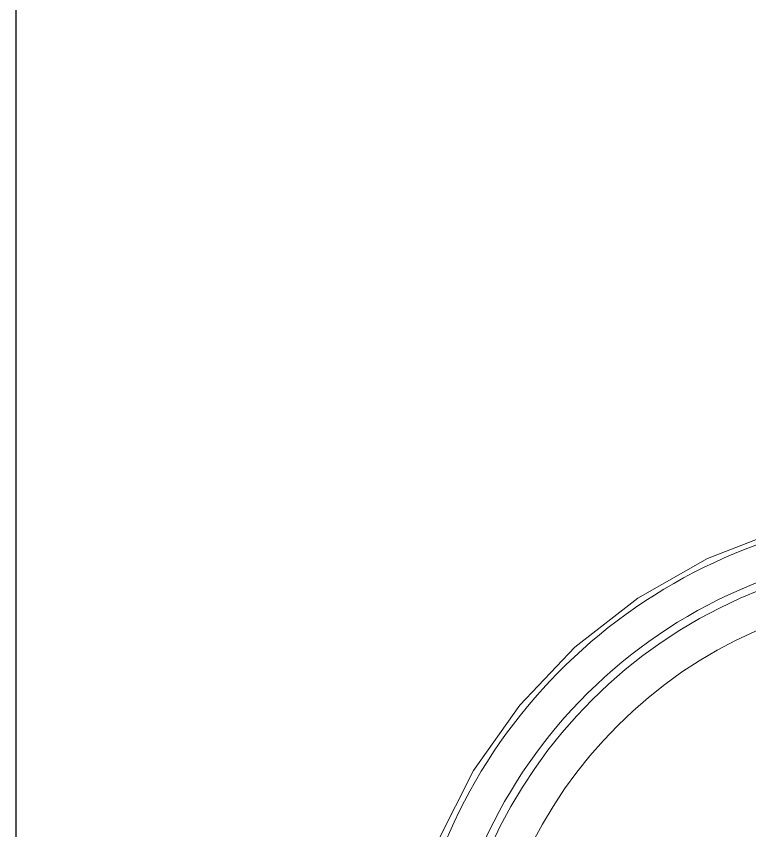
# Model space of a CAD drawing. Header units: inches. Extents: x 542787 to 543192, y 9574025 to 9574373.
# Drawn here: x 542830.6302 to 542830.6922, y 9574189.5473 to 9574189.6161 of the extents above; entities that cross this region are included whole.
import ezdxf

# ---------------------------------------------------------------- set-up
doc = ezdxf.new("R2010")
doc.units = ezdxf.units.IN
doc.header["$MEASUREMENT"] = 0
doc.layers.add('I-ARQ', color=8, linetype='Continuous')

msp = doc.modelspace()

# ---------------------------------------------------------------- linework, layer by layer
at = {"layer": 'I-ARQ'}
msp.add_line((542830.630178, 9574188.793813), (542830.630178, 9574190.003813), dxfattribs=at)
at = {"layer": 'I-ARQ', "lineweight": 5}
for points, knots in [([(542830.708263, 9574189.574813), (542830.708263, 9574189.574813), (542830.701513, 9574189.574278), (542830.701513, 9574189.574278), (542830.701513, 9574189.574278), (542830.701513, 9574189.574278), (542830.694912, 9574189.572769), (542830.694912, 9574189.572769), (542830.694912, 9574189.572769), (542830.694912, 9574189.572769), (542830.688603, 9574189.570315), (542830.688603, 9574189.570315), (542830.688603, 9574189.570315), (542830.688603, 9574189.570315), (542830.682721, 9574189.566969), (542830.682721, 9574189.566969), (542830.682721, 9574189.566969), (542830.682721, 9574189.566969), (542830.677392, 9574189.562803), (542830.677392, 9574189.562803), (542830.677392, 9574189.562803), (542830.677392, 9574189.562803), (542830.67273, 9574189.557907), (542830.67273, 9574189.557907), (542830.67273, 9574189.557907), (542830.67273, 9574189.557907), (542830.668836, 9574189.552385), (542830.668836, 9574189.552385), (542830.668836, 9574189.552385), (542830.668836, 9574189.552385), (542830.665791, 9574189.546355), (542830.665791, 9574189.546355), (542830.665791, 9574189.546355), (542830.665791, 9574189.546355), (542830.663662, 9574189.539947), (542830.663662, 9574189.539947)], [0, 0, 0, 0, 0.111111, 0.111111, 0.111111, 0.111111, 0.222222, 0.222222, 0.222222, 0.222222, 0.333333, 0.333333, 0.333333, 0.333333, 0.444444, 0.444444, 0.444444, 0.444444, 0.555556, 0.555556, 0.555556, 0.555556, 0.666667, 0.666667, 0.666667, 0.666667, 0.777778, 0.777778, 0.777778, 0.777778, 0.888889, 0.888889, 0.888889, 0.888889, 1, 1, 1, 1]), ([(542830.752994, 9574189.53617), (542830.749519, 9574189.557435), (542830.731554, 9574189.573314), (542830.710023, 9574189.574149), (542830.710023, 9574189.574149), (542830.688493, 9574189.574986), (542830.669349, 9574189.560549), (542830.664234, 9574189.539618)], [0, 0, 0, 0, 0.5, 0.5, 0.5, 0.5, 1, 1, 1, 1]), ([(542830.75004, 9574189.535687), (542830.746483, 9574189.557448), (542830.726817, 9574189.572835), (542830.704839, 9574189.571051), (542830.704839, 9574189.571051), (542830.682861, 9574189.569267), (542830.665934, 9574189.55091), (542830.665934, 9574189.52886)], [0, 0, 0, 0, 0.5, 0.5, 0.5, 0.5, 1, 1, 1, 1]), ([(542830.749294, 9574189.536094), (542830.745543, 9574189.557369), (542830.726153, 9574189.572247), (542830.704633, 9574189.570364), (542830.704633, 9574189.570364), (542830.683112, 9574189.568481), (542830.6666, 9574189.550463), (542830.6666, 9574189.52886)], [0, 0, 0, 0, 0.5, 0.5, 0.5, 0.5, 1, 1, 1, 1]), ([(542830.746281, 9574189.535564), (542830.742805, 9574189.555275), (542830.72484, 9574189.569061), (542830.704899, 9574189.567316), (542830.704899, 9574189.567316), (542830.68496, 9574189.565572), (542830.66966, 9574189.548876), (542830.66966, 9574189.52886)], [0, 0, 0, 0, 0.5, 0.5, 0.5, 0.5, 1, 1, 1, 1])]:
    msp.add_open_spline(points, degree=3, knots=knots, dxfattribs=at)

doc.saveas('drawing.dxf')
